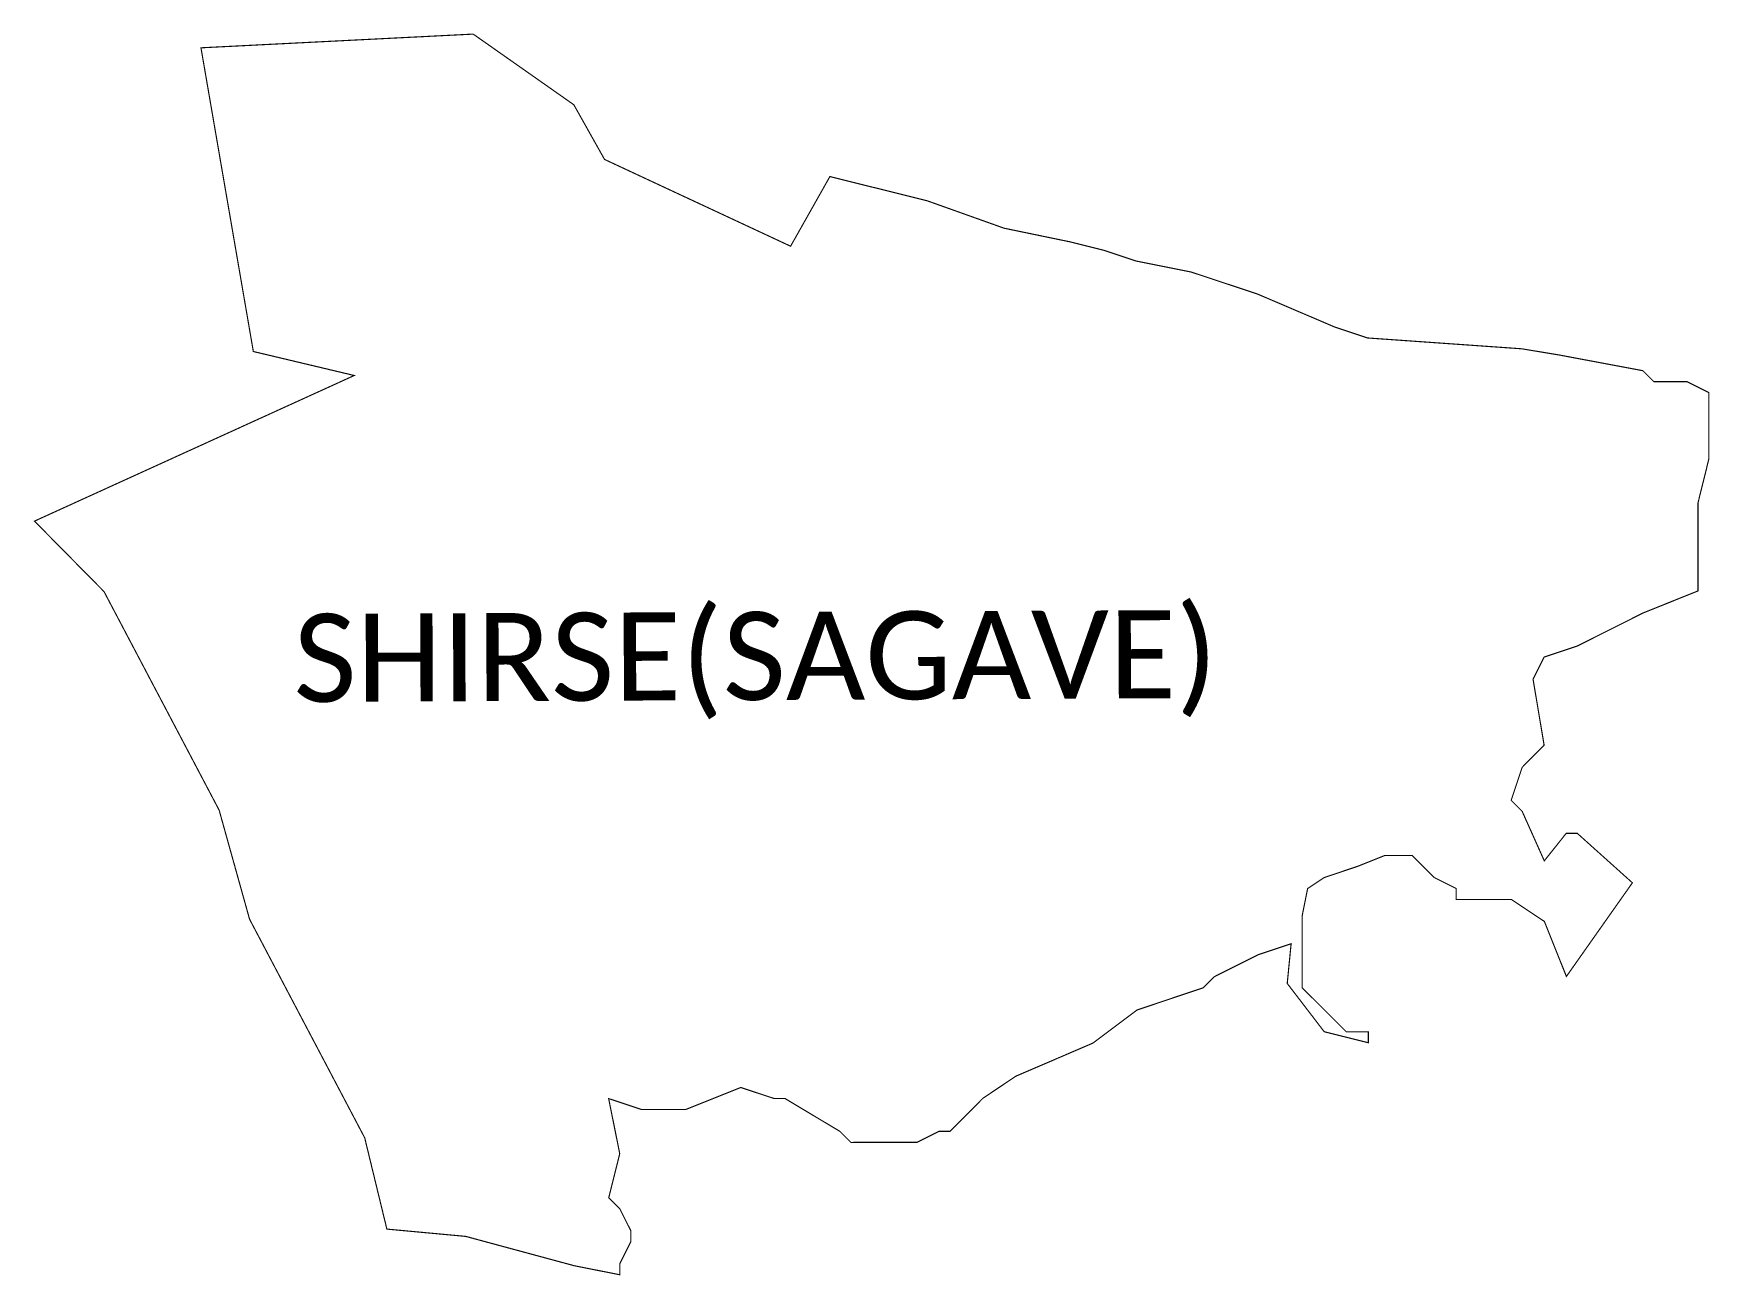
# Model space of a CAD drawing. Header units: metres. Extents: x 319601 to 326389, y 1828891 to 1831530.
# Drawn here: x 323419 to 326389, y 1829147 to 1831348 of the extents above; entities that cross this region are included whole.
import ezdxf

# ---------------------------------------------------------------- set-up
doc = ezdxf.new("R2010")
doc.units = ezdxf.units.M
doc.header["$MEASUREMENT"] = 0
doc.layers.add('VILLAGE NAME', color=250, linetype='Continuous')
doc.styles.get("Standard").update_dxf_attribs({"font": 'arial.ttf'})

msp = doc.modelspace()

# ---------------------------------------------------------------- linework, layer by layer
at = {"color": 6, "const_width": 2}
msp.add_lwpolyline([(323715.9, 1831322.2), (324198.3, 1831346.5), (324376.6, 1831221.3), (324431, 1831124.5), (324760.7, 1830970.7), (324830.3, 1831094.1), (325002.5, 1831051.3), (325139.1, 1831002.6), (325256.1, 1830978.4), (325314.7, 1830963.8), (325373.2, 1830944.4), (325470.8, 1830924.9), (325588.5, 1830885.8), (325724.5, 1830827.7), (325783, 1830808.2), (326056.2, 1830789), (326122.2, 1830778.1), (326270.8, 1830750.2), (326290.4, 1830730.7), (326348.9, 1830730.8), (326387.9, 1830711.3), (326387.9, 1830594.2), (326368.6, 1830516.2), (326368.6, 1830360.1), (326271.3, 1830321), (326154.3, 1830262.3), (326095.8, 1830242.8), (326076.3, 1830203.7), (326095.9, 1830086.7), (326057, 1830047.6), (326037.5, 1829989.1), (326057, 1829969.6), (326096.2, 1829881.9), (326135.1, 1829930.7), (326154.6, 1829930.7), (326252.3, 1829843), (326135.4, 1829677.1), (326096.3, 1829774.6), (326037.7, 1829813.5), (325940.2, 1829813.4), (325940.1, 1829832.9), (325901.1, 1829852.4), (325862.1, 1829891.4), (325813.3, 1829891.3), (325764.5, 1829871.8), (325706, 1829852.2), (325676.8, 1829832.7), (325667.1, 1829783.9), (325667.2, 1829657.1), (325745.3, 1829579.1), (325784.3, 1829579.1), (325784.3, 1829559.7), (325706.3, 1829579.1), (325640.7, 1829664.7), (325647.6, 1829735.1), (325589.1, 1829715.5), (325511.1, 1829676.4), (325491.6, 1829656.9), (325374.6, 1829617.7), (325296.6, 1829559.1), (325160.1, 1829500.5), (325101.6, 1829461.4), (325043.2, 1829402.8), (325023.7, 1829402.8), (324984.7, 1829383.2), (324867.6, 1829383.1), (324848.1, 1829402.6), (324750.5, 1829461), (324731, 1829461), (324672.4, 1829480.4), (324574.9, 1829441.4), (324496.9, 1829441.3), (324438.3, 1829460.7), (324457.9, 1829363.2), (324438.5, 1829285.1), (324458, 1829265.6), (324477.6, 1829226.6), (324477.6, 1829207.1), (324458.1, 1829168.1), (324458.2, 1829148.6), (324377.4, 1829164.6), (324185, 1829216.6), (324045.3, 1829229.5), (324006, 1829391.3), (323802, 1829778.5), (323748.1, 1829971.7), (323544.1, 1830358.9), (323420.9, 1830483.7), (323987.5, 1830741.7), (323808.7, 1830784.2), (323715.9, 1831322.2)], dxfattribs=at)

# ---------------------------------------------------------------- texts
at = {"layer": 'VILLAGE NAME', "insert": (323879.5, 1830319.3), "char_height": 155.989, "attachment_point": 1, "rotation": 0.2435}
msp.add_mtext_dynamic_manual_height_columns('{\\fCalibri|b0|i0|c0|p34;SHIRSE(SAGAVE)}', width=152.36, gutter_width=779.9, heights=[0], dxfattribs=at)

doc.saveas('drawing.dxf')
